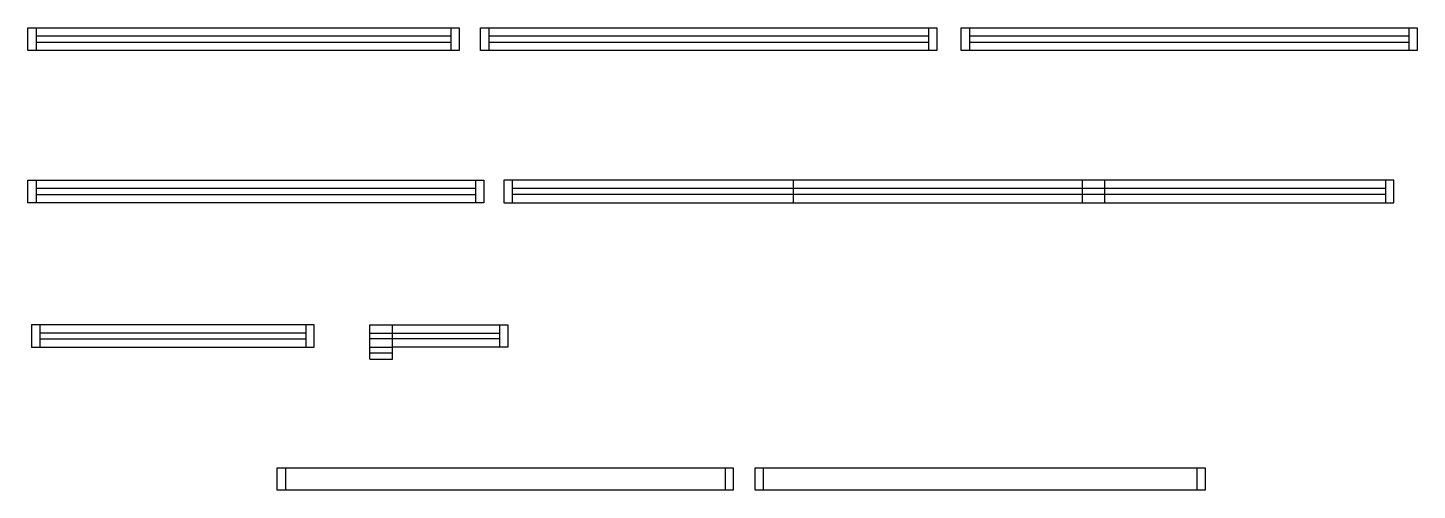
# Model space of a CAD drawing. Header units: metres. Extents: x 4077 to 5250, y 1194 to 1584.
import ezdxf

# ---------------------------------------------------------------- set-up
doc = ezdxf.new("R2010")
doc.units = ezdxf.units.M
for name, color, linetype in [('Painéis', 7, 'Continuous'), ('SARR_2.2x7', 7, 'Continuous'), ('SARR_EDITAR', 7, 'Continuous')]:
    doc.layers.add(name, color=color, linetype=linetype)

msp = doc.modelspace()

# ---------------------------------------------------------------- linework, layer by layer
at = {"layer": 'Painéis', "color": 7, "lineweight": 25}
for p, q in [((4722.8, 1455.7), (4722.8, 1436.7)), ((4966.8, 1455.7), (4966.8, 1436.7)), ((4985.8, 1455.7), (4985.8, 1436.7)), ((4365.6, 1304.7), (4365.6, 1333.7)), ((4365.6, 1333.7), (4482.1, 1333.7)), ((4384.6, 1314.7), (4384.6, 1333.7)), ((4482.1, 1333.7), (4482.1, 1314.7)), ((4482.1, 1314.7), (4384.6, 1314.7)), ((4384.6, 1304.7), (4384.6, 1314.7)), ((4365.6, 1304.7), (4384.6, 1304.7))]:
    msp.add_line(p, q, dxfattribs=at)
for points in [[(4320.9, 1565.3), (4076.9, 1565.3), (4076.9, 1584.3), (4320.9, 1584.3)], [(4320.9, 1584.3), (4440.9, 1584.3), (4440.9, 1565.3), (4320.9, 1565.3)], [(4703.1, 1565.3), (4459.1, 1565.3), (4459.1, 1584.3), (4703.1, 1584.3)], [(4703.1, 1584.3), (4844.1, 1584.3), (4844.1, 1565.3), (4703.1, 1565.3)], [(5108.7, 1565.3), (4864.7, 1565.3), (4864.7, 1584.3), (5108.7, 1584.3)], [(5108.7, 1584.3), (5249.7, 1584.3), (5249.7, 1565.3), (5108.7, 1565.3)], [(4320.9, 1436.7), (4076.9, 1436.7), (4076.9, 1455.7), (4320.9, 1455.7)], [(4320.9, 1455.7), (4461.9, 1455.7), (4461.9, 1436.7), (4320.9, 1436.7)], [(4478.8, 1455.7), (4478.8, 1436.7), (5229.8, 1436.7), (5229.8, 1455.7), (4478.8, 1455.7)], [(4080, 1333.7), (4080, 1314.7), (4318.5, 1314.7), (4318.5, 1333.7), (4080, 1333.7)], [(4531.4, 1194.1), (4287.4, 1194.1), (4287.4, 1213.1), (4531.4, 1213.1)], [(4531.4, 1213.1), (4672.4, 1213.1), (4672.4, 1194.1), (4531.4, 1194.1)], [(4934.7, 1194.1), (4690.7, 1194.1), (4690.7, 1213.1), (4934.7, 1213.1)], [(4934.7, 1213.1), (5070.7, 1213.1), (5070.7, 1194.1), (4934.7, 1194.1)]]:
    msp.add_lwpolyline(points, dxfattribs=at)
at = {"layer": 'SARR_2.2x7', "color": 7, "lineweight": 25}
for p, q in [((4083.9, 1584.3), (4083.9, 1565.3)), ((4433.9, 1584.3), (4433.9, 1565.3)), ((4466.1, 1584.3), (4466.1, 1565.3)), ((4837.1, 1584.3), (4837.1, 1565.3)), ((4871.7, 1584.3), (4871.7, 1565.3)), ((5242.7, 1584.3), (5242.7, 1565.3)), ((4320.9, 1577.3), (4083.9, 1577.3)), ((4083.9, 1572.3), (4320.9, 1572.3)), ((4433.9, 1577.3), (4320.9, 1577.3)), ((4320.9, 1572.3), (4433.9, 1572.3)), ((4703.1, 1577.3), (4466.1, 1577.3)), ((4466.1, 1572.3), (4703.1, 1572.3)), ((4837.1, 1577.3), (4703.1, 1577.3)), ((4703.1, 1572.3), (4837.1, 1572.3)), ((5108.7, 1577.3), (4871.7, 1577.3)), ((4871.7, 1572.3), (5108.7, 1572.3)), ((5242.7, 1577.3), (5108.7, 1577.3)), ((5108.7, 1572.3), (5242.7, 1572.3)), ((4083.9, 1455.7), (4083.9, 1436.7)), ((4454.9, 1455.7), (4454.9, 1436.7)), ((4485.8, 1455.7), (4485.8, 1436.7)), ((5222.8, 1455.7), (5222.8, 1436.7)), ((4320.9, 1448.7), (4083.9, 1448.7)), ((4083.9, 1443.7), (4320.9, 1443.7)), ((4454.9, 1448.7), (4320.9, 1448.7)), ((4320.9, 1443.7), (4454.9, 1443.7)), ((4722.8, 1448.7), (4485.8, 1448.7)), ((4722.8, 1443.7), (4485.8, 1443.7)), ((4966.8, 1448.7), (4722.8, 1448.7)), ((4966.8, 1443.7), (4722.8, 1443.7)), ((5222.8, 1448.7), (4966.8, 1448.7)), ((5222.8, 1443.7), (4966.8, 1443.7)), ((4087, 1333.7), (4087, 1314.7)), ((4311.5, 1326.7), (4087, 1326.7)), ((4311.5, 1333.7), (4311.5, 1314.7)), ((4365.6, 1326.7), (4475.1, 1326.7)), ((4475.1, 1333.7), (4475.1, 1314.7)), ((4087, 1321.7), (4311.5, 1321.7)), ((4475.1, 1321.7), (4365.6, 1321.7)), ((4294.4, 1213.1), (4294.4, 1194.1)), ((4665.4, 1213.1), (4665.4, 1194.1)), ((4697.7, 1213.1), (4697.7, 1194.1)), ((5063.7, 1213.1), (5063.7, 1194.1))]:
    msp.add_line(p, q, dxfattribs=at)
at = {"layer": 'SARR_EDITAR', "color": 7, "lineweight": 25}
for p, q in [((4365.6, 1314.7), (4384.6, 1314.7)), ((4384.6, 1309.7), (4365.6, 1309.7))]:
    msp.add_line(p, q, dxfattribs=at)

doc.saveas('drawing.dxf')
